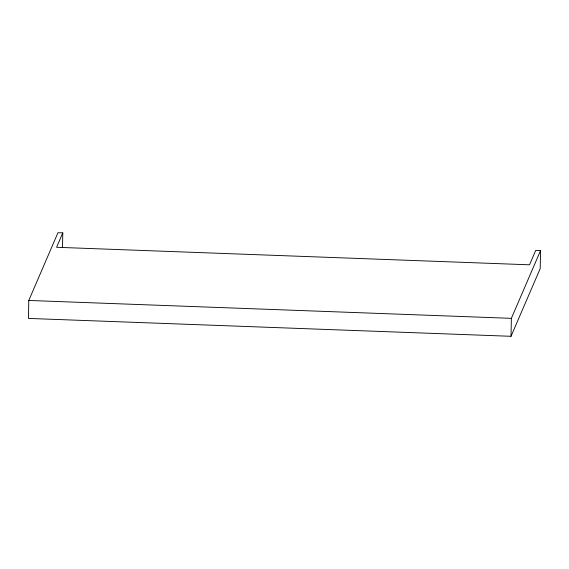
<?xml version="1.0" encoding="UTF-8"?>
<svg xmlns="http://www.w3.org/2000/svg" width="569" height="569" viewBox="0 0 569 569"><rect width="100%" height="100%" fill="white"/><g stroke="black" fill="none" stroke-linecap="round" stroke-linejoin="round"><path stroke-width="0.85" d="M28.784 300.46L28.45 318.42L511.033 336.3L540.216 268.54L540.55 250.58L535.735 250.403L529.533 264.805L56.58 247.28L62.782 232.877L57.967 232.7L28.784 300.46L511.367 318.341L540.55 250.58M62.512 247.415L62.782 232.877M511.033 336.3L511.367 318.341"/></g></svg>
